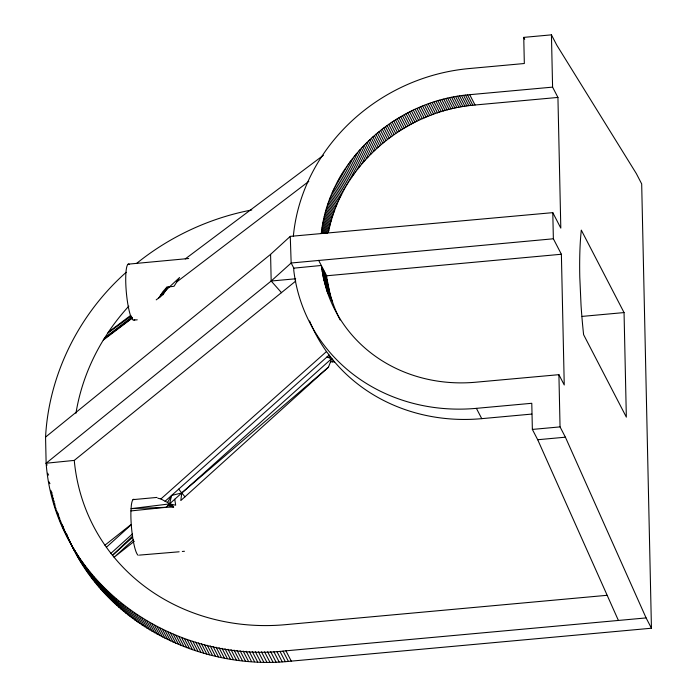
<?xml version="1.0" encoding="UTF-8"?>
<svg xmlns="http://www.w3.org/2000/svg" width="697" height="697" viewBox="0 0 697 697"><rect width="100%" height="100%" fill="white"/><g stroke="black" fill="none" stroke-linecap="round" stroke-linejoin="round"><path stroke-width="1.05" d="M293.341 236.309A183.355 167.106 -27.4 0 1 296.295 217.002L296.774 214.789A183.355 167.106 -27.4 0 1 468.942 68.576L524.327 63.514L523.752 37.377L551.44 34.85L552.59 87.125L557.931 97.432L560.806 228.111L552.791 212.646L290.266 236.37L291.163 263.004L293.829 268.153L293.768 270.375A183.355 167.106 -27.4 0 0 476.399 408.346L481.749 418.653L531.802 414.079M156.224 299.858L160.746 296.417L160.737 295.023L162.845 291.695L166.827 287.199L174.05 286.267L179.556 277.537L160.737 295.023L158.803 297.898L168.247 286.998L162.689 294.927L162.497 294.178M164.213 292.714L166.827 287.199M138.241 555.309A28.211 4.74 84.8 0 1 130.931 510.918L131.306 505.586A28.211 4.74 84.8 0 1 134.251 499.409M321.256 233.495C329.463 159.552 396.671 100.412 469.7 94.696L552.59 87.125M328.47 367.171L181.795 492.936L180.793 500.568L328.47 367.171L331.789 358.537L326.492 351.549A183.355 167.106 -27.4 0 1 313.467 329.629M557.931 97.432L475.04 105.003C405.846 110.588 341.791 163.542 328.383 232.484L323.042 222.186M130.931 510.918L166.2 507.303L169.545 503.914L171.619 495.436L181.795 492.936L184.966 496.83M68.959 539.513C105.639 623.771 201.773 670.993 291.268 661.131L651.442 628.224L646.102 617.917L285.927 650.824C170.861 664.38 54.958 582.056 46.133 463.226L45.558 437.089C48.868 374.228 79.17 313.938 126.192 272.292M332.565 361.856L333.175 360.244L331.789 358.537L326.823 357.099M162.689 294.927L164.248 291.938L160.746 296.417M174.755 499.244L175.67 505.194L169.545 503.914L131.088 508.644L173.649 507.015L167.594 502.432L171.619 495.436M159.77 297.157L160.78 295.467M75.947 413.295A211.566 192.816 -27.4 0 1 103.278 340.101L109.133 331.014A211.566 192.816 -27.4 0 1 128.84 306.131M132.657 536.045L112.505 555.317L114.108 557.278A211.566 192.816 -27.4 0 0 285.535 624.669L607.009 595.308M45.558 437.089L270.584 254.361L290.266 236.37M133.38 539.739L114.108 557.278L134.312 541.273M132.439 537.483L112.505 555.317L110.928 553.331A211.566 192.816 -27.4 0 1 106.388 547.25L131.254 524.736M47.108 465.099L46.133 463.226L271.177 281.022L291.163 263.004L553.366 238.783L561.381 254.248L564.248 384.979L558.907 374.672L475.92 382.2A155.178 141.43 -27.4 0 1 326.919 290.876L323.495 278.338L321.3 265.47L293.829 268.153M110.928 553.331L132.386 533.972M169.545 503.914L331.789 358.537M157.853 498.242L160.911 498.939L165.102 501.248L329.089 355.078L329.306 357.822L330.422 356.82M160.911 498.939L326.492 351.549M46.133 463.226L74.265 460.403L295.72 281.074M129.433 264.451A28.211 4.74 84.8 0 0 125.8 283.801A28.211 4.74 84.8 0 0 131.35 317.649L132.735 319.827L133.998 320.115L134.765 319.496M136.481 263.51C169.754 236.588 209.719 217.978 251.774 209.963M106.388 547.25L104.942 545.185L131.088 524.492M104.698 337.801L131.785 317.135M176.803 281.902L308.788 181.377M103.278 340.101L132.238 318.146M185.245 258.935L323.443 155.248M108.383 332.138L130.391 315.61M103.992 338.951L132.421 317.666M107.626 333.262L131.193 315.994M182.326 551.475L184.452 551.266M128.161 264.163L188.704 258.5M318.625 260.312L326.64 275.777L561.381 254.248M270.584 254.361L271.177 281.022L295.667 278.783M133.998 320.115L137.248 319.818M582.108 316.403L624.05 312.578L626.342 417.12L583.607 334.673A119.884 20.143 84.8 0 1 581.054 305.495L579.791 277.249A119.884 20.143 84.8 0 1 581.307 230.132L624.05 312.578M476.399 408.346L531.785 403.284L532.36 429.422L537.701 439.729L618.405 620.452M532.36 429.422L560.048 426.895L565.398 437.193L646.102 617.917M537.701 439.729L565.398 437.193M133.022 499.627L157.025 497.423M139.47 555.1L179.138 551.797M330.544 361.787L334.586 361.926A183.355 167.106 -27.4 0 0 481.749 418.653M165.102 501.248L167.594 502.432M271.177 281.022L281.544 292.731M333.175 360.244L334.586 361.926M178.676 489.146L181.795 492.936M551.44 34.85L556.79 45.157L636.344 173.605L641.684 183.912L651.442 628.224M523.752 37.377L524.719 39.25M469.7 94.696L475.04 105.003M467.521 94.905L472.862 105.212M465.526 95.123L470.876 105.43M463.54 95.367L468.881 105.674M461.553 95.637L466.894 105.944M459.558 95.933L464.908 106.232M457.572 96.247L462.921 106.554M455.594 96.587L460.935 106.894M453.616 96.953L458.957 107.26M451.639 97.345L456.979 107.652M449.661 97.754L455.002 108.061M447.692 98.199L453.033 108.505M445.731 98.66L451.072 108.967M443.771 99.148L449.112 109.446M441.811 99.654L447.152 109.96M439.859 100.185L445.209 110.492M437.916 100.743L443.257 111.05M435.982 101.326L441.323 111.633M434.048 101.936L439.389 112.234M432.123 102.564L437.463 112.862M430.206 103.208L435.547 113.515M428.289 103.888L433.639 114.195M426.39 104.585L431.731 114.892M424.49 105.308L429.831 115.606M422.609 106.049L427.949 116.355M420.727 106.815L426.067 117.122M418.853 107.599L424.203 117.906M416.998 108.41L422.338 118.717M415.142 109.246L420.483 119.553M413.304 110.1L418.644 120.407M411.474 110.98L416.815 121.287M409.653 111.877L414.994 122.184M407.841 112.801L413.182 123.108M406.046 113.742L411.387 124.049M404.251 114.709L409.601 125.007M402.483 115.693L407.823 126M400.714 116.695L406.055 127.002M398.963 117.723L404.304 128.03M397.229 118.769L402.57 129.076M395.495 119.84L400.845 130.147M393.788 120.93L399.128 131.236M392.089 122.036L397.429 132.343M390.398 123.169L395.748 133.467M388.734 124.31L394.075 134.617M387.07 125.477L392.42 135.784M385.432 126.671L390.773 136.978M383.803 127.873L389.144 138.18M382.191 129.102L387.532 139.409M380.597 130.348L385.938 140.646M379.02 131.602L384.361 141.909M377.452 132.883L382.792 143.19M375.901 134.19L381.242 144.488M374.367 135.506L379.717 145.812M372.86 136.839L378.201 147.145M371.362 138.189L376.702 148.496M369.88 139.557L375.221 149.864M368.417 140.942L373.758 151.249M366.97 142.345L372.311 152.652M365.542 143.765L370.882 154.072M364.139 145.203L369.48 155.509M362.745 146.658L368.086 156.956M361.377 148.121L366.718 158.428M360.018 149.602L365.367 159.909M358.685 151.101L364.034 161.408M357.378 152.617L362.719 162.924M356.08 154.142L361.421 164.448M354.808 155.684L360.149 165.991M353.553 157.243L358.894 167.541M352.325 158.811L357.666 169.118M351.114 160.397L356.455 170.695M349.92 161.992L355.261 172.298M348.753 163.603L354.093 173.91M347.603 165.224L352.943 175.531M346.47 166.862L351.811 177.169M345.363 168.508L350.704 178.815M344.283 170.164L349.624 180.471M343.22 171.837L348.561 182.144M342.183 173.518L347.524 183.825M341.164 175.217L346.505 185.524M340.171 176.916L345.512 187.223M339.195 178.632L344.536 188.939M338.245 180.357L343.586 190.664M337.322 182.1L342.663 192.407M336.416 183.842L341.757 194.149M335.536 185.594L340.877 195.901M334.682 187.362L340.023 197.669M333.846 189.131L339.186 199.438M333.035 190.917L338.376 201.224M332.251 192.703L337.592 203.01M331.493 194.498L336.834 204.805M330.753 196.301L336.093 206.608M330.038 198.114L335.379 208.42M329.35 199.934L334.691 210.241M328.688 201.764L334.029 212.062M328.052 203.594L333.393 213.901M327.433 205.432L332.774 215.739M326.849 207.27L332.19 217.577M326.283 209.117L331.624 219.424M325.743 210.973L331.084 221.28M325.229 212.829L330.57 223.136M324.741 214.693L330.082 225M324.279 216.558L329.62 226.865M323.835 218.431L329.184 228.738M323.425 220.304L328.766 230.611M322.676 224.059L327.538 233.434M322.345 225.941L326.231 233.443M322.031 227.832L324.95 233.451M321.753 229.714L323.696 233.46M321.491 231.604L322.458 233.478M321.535 267.326C328.862 277.284 327.817 290.048 332.286 301.174L326.945 290.867M321.796 269.173L327.137 279.48M322.084 271.02L327.424 281.327M322.397 272.858L327.738 283.165M322.737 274.688L328.078 284.995M323.103 276.517L328.444 286.824M323.495 278.338L328.836 288.645M323.913 280.15L329.254 290.457M324.349 281.954L329.698 292.261M324.819 283.757L330.16 294.064M325.316 285.543L330.657 295.85M325.83 287.33L331.171 297.636M326.37 289.107L331.72 299.414M285.927 650.824L291.268 661.131M283.026 651.068L288.366 661.375M279.941 651.294L285.282 661.601M276.857 651.477L282.207 661.784M273.782 651.625L279.122 661.932M270.697 651.739L276.038 662.045M267.622 651.808L272.963 662.115M264.546 651.843L269.887 662.15M261.471 651.843L266.82 662.141M258.404 651.8L263.745 662.098M255.337 651.712L260.678 662.019M252.279 651.599L257.62 661.897M249.221 651.434L254.562 661.741M246.172 651.242L251.512 661.549M243.131 651.007L248.472 661.314M240.09 650.737L245.431 661.044M237.058 650.423L242.399 660.73M234.035 650.074L239.376 660.381M231.021 649.691L236.361 659.998M228.015 649.264L233.356 659.571M225.018 648.802L230.358 659.109M222.029 648.306L227.37 658.613M219.05 647.766L224.39 658.073M216.087 647.191L221.428 657.498M213.125 646.581L218.475 656.888M210.189 645.927L215.53 656.234M207.253 645.248L212.594 655.546M204.334 644.516L209.675 654.823M201.424 643.758L206.774 654.065M198.532 642.965L203.881 653.263M195.657 642.129L200.997 652.436M192.79 641.257L198.14 651.564M189.941 640.351L195.291 650.658M187.11 639.402L192.45 649.709M184.296 638.426L189.636 648.733M181.499 637.407L186.84 647.713M178.711 636.361L184.052 646.659M175.949 635.272L181.29 645.579M173.196 634.148L178.545 644.455M170.469 632.989L175.81 643.296M167.759 631.796L173.1 642.103M165.067 630.567L170.416 640.874M162.401 629.304L167.742 639.611M159.752 628.014L165.093 638.313M157.121 626.681L162.462 636.988M154.516 625.314L159.857 635.62M151.929 623.92L157.269 634.226M149.358 622.482L154.699 632.789M146.823 621.018L152.164 631.325M144.305 619.52L149.646 629.827M141.805 617.995L147.145 628.293M139.33 616.427L144.68 626.734M136.891 614.832L142.232 625.139M134.469 613.203L139.809 623.51M132.064 611.548L137.414 621.855M129.694 609.858L135.035 620.164M127.351 608.132L132.691 618.439M125.033 606.381L130.374 616.688M122.742 604.604L128.082 614.902M120.476 602.792L125.817 613.09M118.237 600.945L123.578 611.252M116.024 599.072L121.365 609.378M113.846 597.172L119.187 607.479M111.694 595.238L117.035 605.545M47.649 473.254L48.616 475.136M109.568 593.286L114.909 603.593M107.477 591.3L112.818 601.607M105.413 589.279L110.753 599.586M48.982 481.81L49.949 483.683M103.374 587.24L108.715 597.547M101.37 585.166L106.711 595.473M99.401 583.075L104.742 593.382M50.672 490.279L52.136 493.093M97.458 580.949L102.799 591.256M51.317 493.084L52.78 495.889M95.541 578.806L100.891 589.113M52.005 495.872L53.46 498.686M93.668 576.628L99.009 586.935M52.728 498.651L54.183 501.465M91.821 574.433L97.162 584.731M53.486 501.422L54.941 504.236M90.009 572.202L95.35 582.509M54.288 504.175L55.263 506.048M88.223 569.954L93.564 580.261M55.133 506.919L56.1 508.793M86.48 567.68L91.821 577.987M56.004 509.646L58.435 514.334M84.764 565.38L90.105 575.687M56.927 512.365L58.87 516.111M83.082 563.063L88.423 573.37M57.877 515.066L59.82 518.812M81.436 560.719L86.776 571.026M58.87 517.749L60.813 521.504M79.824 558.349L85.165 568.656M59.907 520.424L63.305 526.984M78.238 555.962L83.579 566.269M60.979 523.081L63.889 528.701M76.696 553.549L82.037 563.856M62.085 525.721L68.567 538.65L63.227 528.343M75.189 551.118L80.53 561.425M64.412 530.948L69.752 541.255M73.716 548.67L79.057 558.977M65.631 533.536L77.62 556.502M66.886 536.106L74.849 551.493M66.32 533.388L67.426 536.028M326.64 275.777L326.876 277.633M558.907 374.672L560.048 426.895M552.791 212.646L553.366 238.783M104.942 545.185A211.566 192.816 -27.4 0 1 74.265 460.403M313.145 328.967A183.355 167.106 -27.4 0 1 310.723 323.661M310.435 322.99A183.355 167.106 -27.4 0 1 309.59 320.977M340.145 319.958A155.178 141.43 -27.4 0 1 332.26 301.182M171.837 504.393L171.506 505.386L167.872 505.604L173.649 507.015L171.837 504.393"/></g></svg>
